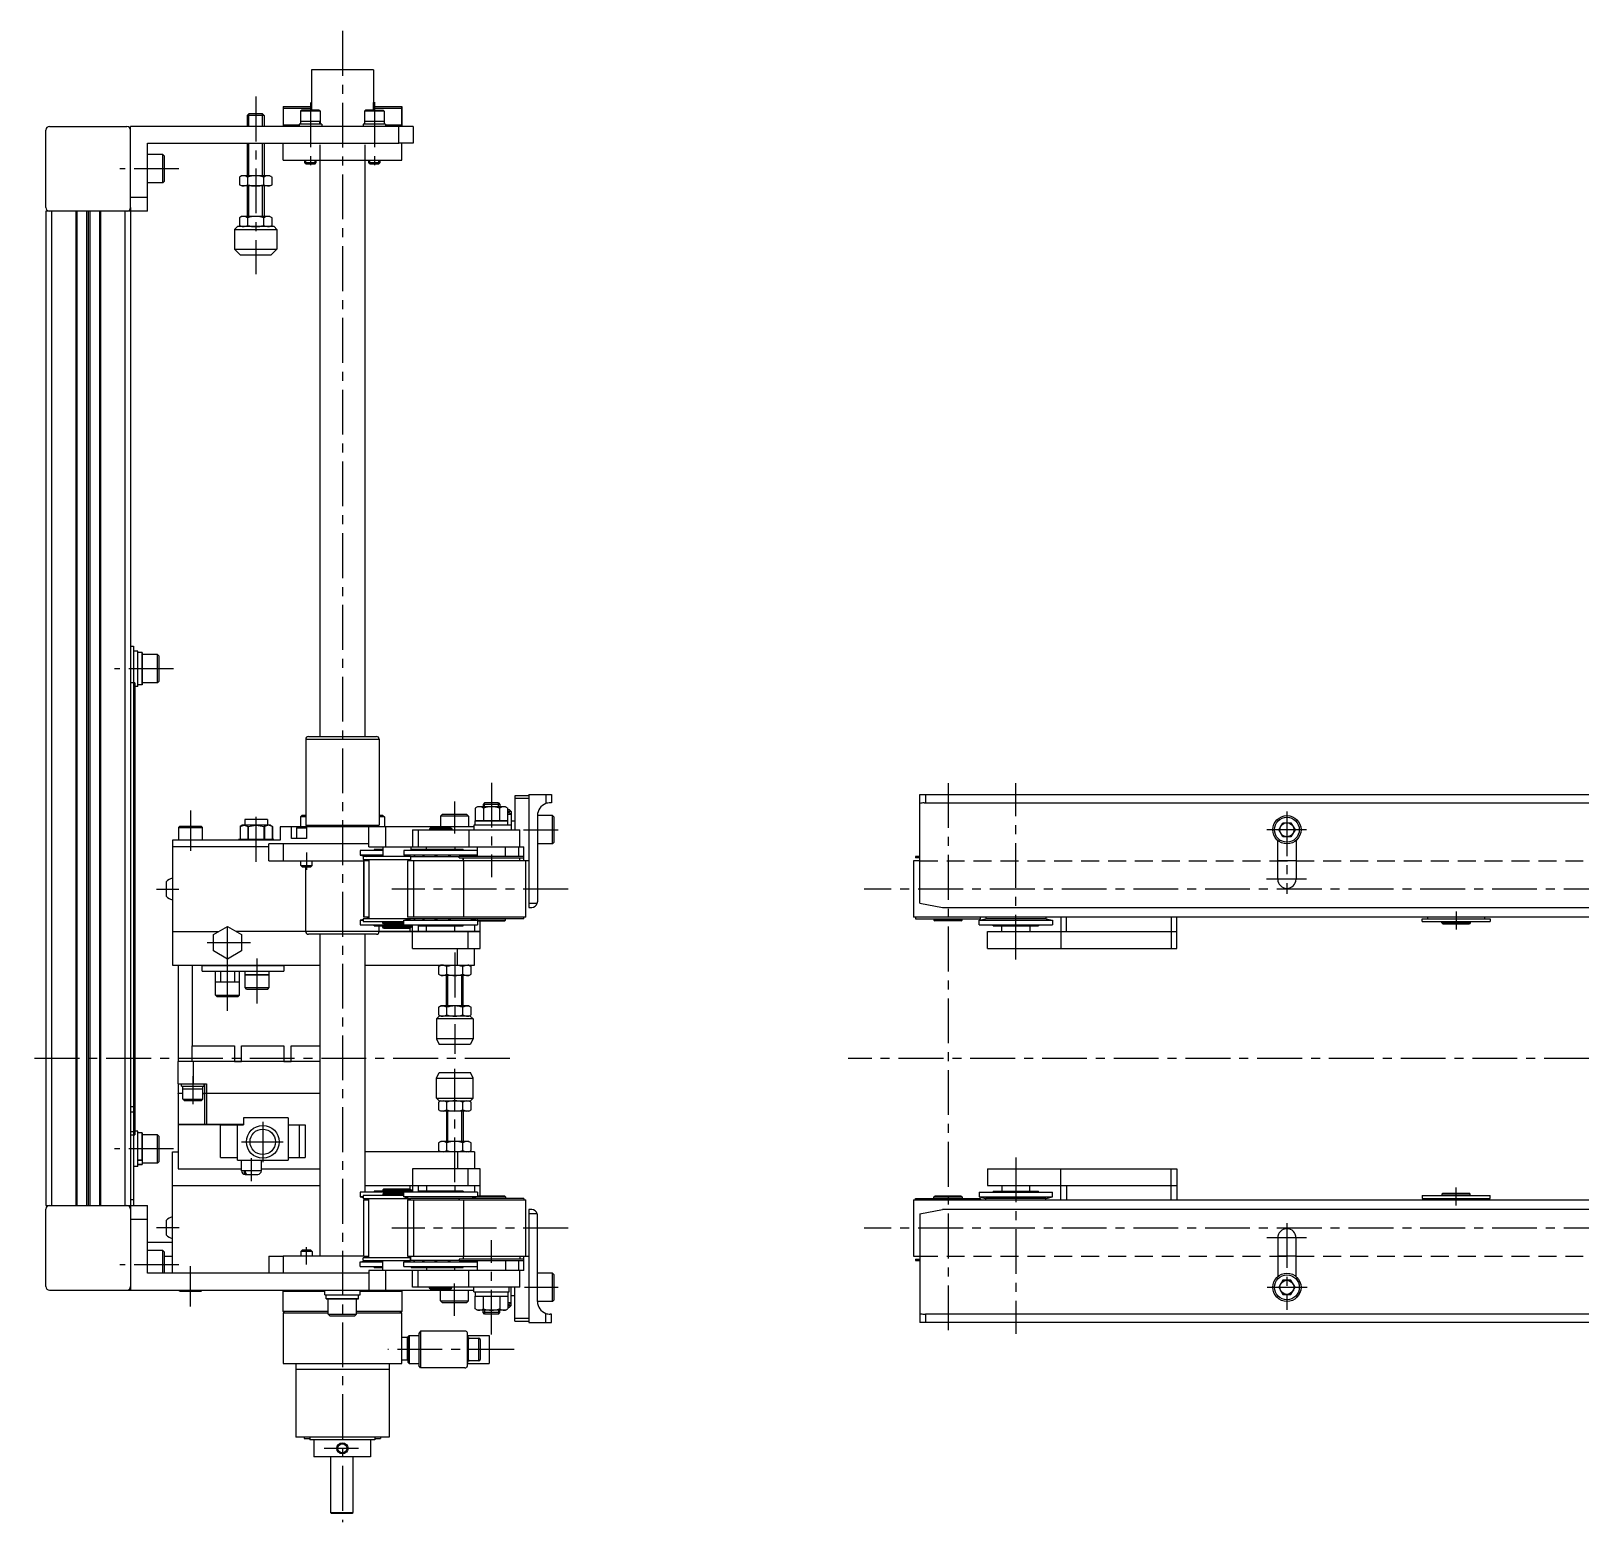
# Model space of a CAD drawing. Extents: x -5 to 1601, y -24 to 967.
# Drawn here: x -5 to 543, y 439 to 967 of the extents above; entities that cross this region are included whole.
import ezdxf

# ---------------------------------------------------------------- set-up
doc = ezdxf.new("R2010")
doc.units = 0
doc.header["$LTSCALE"] = 0.5
doc.linetypes.add('CENTER', pattern=[50.8, 31.75, -6.35, 6.35, -6.35])
doc.linetypes.add('DASHED', pattern=[19.05, 12.7, -6.35])
for name, color, linetype in [('MSM_CENTER', 1, 'CENTER'), ('MSM_CONTINUOUS', 7, 'CONTINUOUS'), ('MSM_DASHED', 4, 'DASHED'), ('MSM_NARROW', 5, 'CONTINUOUS')]:
    doc.layers.add(name, color=color, linetype=linetype)

msp = doc.modelspace()

# ---------------------------------------------------------------- linework, layer by layer
at = {"layer": 'MSM_CENTER'}
for p, q in [((105, 966.95), (105, 439.1)), ((74.3, 943.72), (74.3, 880.91)), ((93.69, 941.65), (93.69, 917.98)), ((116.31, 941.71), (116.31, 917.98)), ((47.09, 918.18), (26.15, 918.18)), ((45.19, 741.18), (24.25, 741.18)), ((157.8, 700.8), (157.8, 667.36)), ((319.46, 700.68), (319.46, 505.68)), ((343.46, 638.18), (343.46, 700.68)), ((144.7, 694.23), (144.7, 682.84)), ((51.23, 691), (51.23, 676.71)), ((74.5, 672.87), (74.5, 689.71)), ((439.46, 690.66), (439.46, 661.43)), ((169.15, 684.18), (181.46, 684.18)), ((446.45, 684.18), (432.31, 684.18)), ((446.45, 684.18), (432.31, 684.18)), ((92.27, 676.1), (92.27, 669.99)), ((446.44, 666.68), (432.29, 666.68)), ((39.11, 663.18), (47.08, 663.18)), ((184.94, 663.18), (122.46, 663.18)), ((1366.18, 663.18), (289.76, 663.18)), ((499.38, 655.18), (499.38, 648.88)), ((64.3, 634.08), (64.3, 652.46)), ((72.43, 644.18), (57.14, 644.18)), ((64.3, 620.08), (64.3, 638.46)), ((74.8, 622.68), (74.8, 641.06)), ((144.81, 640.7), (144.81, 604.8)), ((164.26, 603.18), (-5.28, 603.18)), ((144.81, 559.38), (144.81, 599.54)), ((1359.23, 603.18), (284.11, 603.18)), ((52.05, 596.95), (52.05, 586.98)), ((76.8, 580.77), (76.8, 566.48)), ((45.19, 571.18), (24.25, 571.18)), ((69.25, 573.68), (84.01, 573.68)), ((72.8, 559.78), (72.8, 567.96)), ((343.46, 568.18), (343.46, 505.68)), ((499.38, 551.18), (499.38, 557.48)), ((39.18, 543.32), (47.14, 543.32)), ((184.94, 543.18), (122.46, 543.18)), ((1366.18, 543.18), (289.76, 543.18)), ((439.46, 544.93), (439.46, 514.23)), ((157.8, 505.46), (157.8, 538.9)), ((446.45, 539.68), (432.3, 539.68)), ((92.27, 530.26), (92.27, 536.37)), ((47.09, 530.18), (26.15, 530.18)), ((51.23, 515.36), (51.23, 529.65)), ((51.23, 515.36), (51.23, 529.65)), ((144.7, 512.13), (144.7, 523.51)), ((169.51, 522.18), (181.46, 522.18)), ((432.46, 522.18), (446.6, 522.18)), ((165.77, 500.18), (121.09, 500.18)), ((110.71, 465.18), (98.5, 465.18))]:
    msp.add_line(p, q, dxfattribs=at)
at = {"layer": 'MSM_CONTINUOUS'}
for p, q in [((116, 953.18), (94, 953.18)), ((94, 953.18), (94, 938.98)), ((116, 953.18), (116, 942.15)), ((83.99, 940.18), (94, 940.18)), ((83.99, 940.18), (83.99, 933.18)), ((83.99, 939.68), (94, 939.68)), ((90.59, 938.98), (90.19, 938.58)), ((93.01, 938.58), (90.19, 938.58)), ((93.01, 938.58), (90.19, 938.58)), ((90.19, 938.58), (90.19, 933.98)), ((96.79, 938.98), (90.59, 938.98)), ((96.79, 938.98), (90.59, 938.98)), ((97.19, 938.58), (93.01, 938.58)), ((97.19, 938.58), (93.01, 938.58)), ((96.79, 938.98), (97.19, 938.58)), ((97.18, 938.58), (97.18, 933.98)), ((113.21, 938.98), (112.81, 938.58)), ((119.81, 938.58), (112.81, 938.58)), ((119.81, 938.58), (112.81, 938.58)), ((112.81, 938.58), (112.81, 933.98)), ((115.71, 938.98), (113.21, 938.98)), ((113.21, 938.98), (119.41, 938.98)), ((115.84, 940.18), (126.01, 940.18)), ((115.85, 939.68), (125.99, 939.68)), ((119.41, 938.98), (119.81, 938.58)), ((119.81, 938.58), (119.81, 933.98)), ((125.99, 933.18), (125.99, 940.18)), ((126.01, 940.18), (126.01, 933.18)), ((1.3, 933.18), (28.7, 933.18)), ((125, 933.18), (30, 933.18)), ((30, 904.48), (30, 933.18)), ((71.91, 937.68), (71.3, 937.07)), ((77.3, 937.07), (71.3, 937.07)), ((71.3, 937.07), (71.3, 933.18)), ((76.69, 937.68), (71.91, 937.68)), ((76.69, 937.68), (77.3, 937.07)), ((77.3, 937.07), (77.3, 933.18)), ((83.99, 933.68), (89.69, 933.68)), ((97.69, 933.98), (89.69, 933.98)), ((97.69, 933.98), (89.69, 933.98)), ((89.69, 933.98), (89.69, 933.18)), ((90.19, 934.98), (96.84, 934.98)), ((90.19, 934.98), (96.84, 934.98)), ((90.19, 934.98), (96.84, 934.98)), ((90.19, 934.98), (96.84, 934.98)), ((90.19, 934.98), (93.01, 934.98)), ((90.19, 934.98), (93.01, 934.98)), ((93.01, 934.98), (97.19, 934.98)), ((93.01, 934.98), (97.19, 934.98)), ((96.84, 934.98), (96.84, 933.98)), ((96.84, 934.98), (96.84, 933.98)), ((96.84, 934.98), (96.84, 933.98)), ((96.84, 934.98), (96.84, 933.98)), ((97.18, 934.98), (97.18, 933.98)), ((97.18, 934.98), (97.18, 933.98)), ((97.18, 934.98), (97.18, 933.98)), ((97.69, 933.98), (97.69, 933.18)), ((120.31, 933.98), (112.31, 933.98)), ((120.31, 933.98), (112.31, 933.98)), ((112.31, 933.98), (112.31, 933.18)), ((112.81, 934.98), (119.81, 934.98)), ((112.81, 934.98), (119.81, 934.98)), ((112.81, 934.98), (119.81, 934.98)), ((112.81, 934.98), (119.81, 934.98)), ((112.81, 934.98), (119.81, 934.98)), ((112.81, 934.98), (119.75, 934.98)), ((120.31, 933.98), (120.31, 933.18)), ((120.31, 933.68), (125.99, 933.68)), ((125, 927.18), (125, 933.18)), ((130, 933.18), (125, 933.18)), ((130, 933.18), (130, 927.18)), ((0, 904.48), (0, 931.88)), ((36, 927.18), (125, 927.18)), ((36, 903.18), (36, 927.18)), ((71.3, 927.18), (71.3, 915.68)), ((77.3, 927.18), (77.3, 915.68)), ((84, 921.18), (84, 927.18)), ((130, 927.18), (125, 927.18)), ((126, 921.18), (126, 927.18)), ((41.4, 923.18), (36, 923.18)), ((41.4, 913.18), (41.4, 923.18)), ((42, 922.58), (41.4, 923.18)), ((42, 918.18), (42, 922.58)), ((97, 926.68), (97, 717.18)), ((113, 926.68), (113, 717.18)), ((42, 913.78), (42, 918.18)), ((84, 921.18), (126, 921.18)), ((91.73, 920.34), (91.73, 921.18)), ((91.73, 920.35), (95.73, 920.35)), ((91.73, 920.35), (95.73, 920.35)), ((92.1, 919.98), (91.73, 920.34)), ((92.1, 919.98), (95.34, 919.98)), ((95.34, 919.98), (95.73, 920.35)), ((95.73, 920.35), (95.73, 921.18)), ((114.33, 920.34), (114.33, 921.18)), ((114.33, 920.35), (118.33, 920.35)), ((114.33, 920.35), (118.33, 920.35)), ((114.69, 919.98), (114.33, 920.34)), ((114.69, 919.98), (117.93, 919.98)), ((114.69, 919.98), (117.87, 919.98)), ((114.74, 919.98), (117.88, 919.98)), ((114.74, 919.98), (117.88, 919.98)), ((117.93, 919.98), (118.33, 920.35)), ((118.33, 920.35), (118.33, 921.18)), ((41.4, 913.18), (36, 913.18)), ((42, 913.78), (41.4, 913.18)), ((69.3, 915.68), (68.53, 915.23)), ((68.53, 915.23), (68.53, 912.53)), ((69.3, 912.08), (68.53, 912.53)), ((79.3, 915.68), (69.3, 915.68)), ((79.3, 912.08), (69.3, 912.08)), ((71.3, 912.08), (71.3, 901.28)), ((71.41, 915.23), (71.41, 912.53)), ((77.19, 912.53), (77.19, 915.23)), ((77.3, 912.08), (77.3, 901.28)), ((79.3, 915.68), (80.07, 915.23)), ((79.3, 912.08), (80.07, 912.53)), ((80.07, 912.53), (80.07, 915.23)), ((30, 908.18), (36, 908.18)), ((36, 903.18), (0, 903.18)), ((0, 903.18), (0, 551.18)), ((2, 903.18), (2, 551.18)), ((10.7, 551.18), (10.7, 903.18)), ((11, 903.18), (11, 551.18)), ((14.48, 551.18), (14.48, 903.18)), ((15, 903.18), (15, 551.18)), ((15.52, 903.18), (15.52, 551.18)), ((19, 903.18), (19, 551.18)), ((19.3, 903.18), (19.3, 551.18)), ((28, 903.18), (28, 551.18)), ((30, 904.48), (30, 521.48)), ((69.3, 901.28), (68.53, 900.83)), ((68.53, 900.83), (68.53, 898.13)), ((79.3, 901.28), (69.3, 901.28)), ((71.41, 900.83), (71.41, 898.13)), ((77.19, 898.13), (77.19, 900.83)), ((79.3, 901.28), (80.07, 900.83)), ((80.07, 898.13), (80.07, 900.83)), ((67.8, 897.68), (66.8, 896.68)), ((66.8, 896.68), (69.49, 896.68)), ((66.8, 896.68), (66.8, 889.68)), ((80.8, 897.68), (67.8, 897.68)), ((69.3, 897.68), (68.53, 898.13)), ((79.3, 897.68), (69.3, 897.68)), ((69.49, 896.68), (81.8, 896.68)), ((79.3, 897.68), (80.07, 898.13)), ((80.8, 897.68), (81.8, 896.68)), ((81.8, 896.68), (81.8, 889.68)), ((66.8, 889.68), (69.49, 889.68)), ((66.8, 889.68), (68.8, 887.68)), ((69.49, 889.68), (81.8, 889.68)), ((81.8, 889.68), (79.8, 887.68)), ((68.8, 887.68), (78.52, 887.68)), ((78.52, 887.68), (79.8, 887.68)), ((30, 749.18), (31, 749.18)), ((31, 749.18), (31, 551.18)), ((32.6, 747.43), (31, 747.43)), ((32.6, 734.93), (32.6, 747.43)), ((32.6, 734.93), (32.6, 747.43)), ((34.1, 746.93), (32.6, 746.93)), ((34.1, 735.43), (34.1, 746.93)), ((34.1, 746.93), (34.1, 735.43)), ((39.5, 746.18), (34.1, 746.18)), ((39.5, 736.18), (39.5, 746.18)), ((40.1, 745.58), (39.5, 746.18)), ((40.1, 736.78), (40.1, 745.58)), ((31.5, 736.18), (30, 736.18)), ((31.5, 736.18), (31.5, 576.18)), ((34.1, 735.43), (32.6, 735.43)), ((39.5, 736.18), (34.1, 736.18)), ((40.1, 736.78), (39.5, 736.18)), ((32.6, 734.93), (31.5, 734.93)), ((92, 716.24), (118, 716.24)), ((92, 716.24), (92, 685.78)), ((92.94, 717.18), (117.06, 717.18)), ((118, 716.24), (118, 685.78)), ((171.05, 696.68), (171.05, 656.68)), ((171.05, 696.68), (179.05, 696.68)), ((177.05, 696.68), (177.05, 693.42)), ((179.05, 696.68), (179.05, 693.68)), ((309.46, 696.68), (1329.44, 696.68)), ((309.46, 658.18), (309.46, 696.68)), ((311.46, 696.68), (311.46, 693.68)), ((152.8, 692.28), (152.03, 691.83)), ((152.03, 691.83), (152.03, 687.28)), ((162.8, 692.28), (152.8, 692.28)), ((155.34, 693.68), (154.8, 693.14)), ((160.8, 693.14), (154.8, 693.14)), ((154.8, 693.14), (154.8, 692.28)), ((154.8, 692.98), (154.8, 692.28)), ((154.91, 691.83), (154.91, 687.28)), ((160.26, 693.68), (155.34, 693.68)), ((160.1, 693.68), (155.5, 693.68)), ((160.26, 693.68), (160.8, 693.14)), ((160.69, 687.28), (160.69, 691.83)), ((160.8, 693.14), (160.8, 692.28)), ((160.8, 692.98), (160.8, 692.28)), ((162.8, 692.28), (163.57, 691.83)), ((164.2, 691.18), (163.55, 691.18)), ((163.57, 687.28), (163.57, 691.83)), ((164.2, 691.18), (164.8, 690.58)), ((166.05, 696.18), (166.05, 684.18)), ((171.05, 696.18), (166.05, 696.18)), ((171.05, 695.18), (166.05, 695.18)), ((179.05, 693.68), (178.55, 693.68)), ((310.96, 693.68), (1327.94, 693.68)), ((69.5, 685.78), (68.75, 685.35)), ((68.75, 685.35), (70.17, 685.78)), ((70.17, 685.78), (69.5, 685.78)), ((74.5, 685.78), (70.17, 685.78)), ((70.17, 685.78), (71.59, 685.35)), ((74.5, 687.78), (70.5, 687.78)), ((70.5, 687.78), (70.5, 685.78)), ((71.66, 685.35), (74.5, 685.78)), ((78.5, 687.78), (74.5, 687.78)), ((78.83, 685.78), (74.5, 685.78)), ((74.5, 685.78), (77.34, 685.35)), ((78.83, 685.78), (77.41, 685.35)), ((78.5, 687.78), (78.5, 685.78)), ((79.5, 685.78), (78.83, 685.78)), ((80.25, 685.35), (78.83, 685.78)), ((79.5, 685.78), (80.25, 685.35)), ((90.64, 689.18), (90.15, 688.69)), ((92, 688.69), (90.15, 688.69)), ((90.15, 688.69), (90.15, 685.18)), ((92, 689.18), (90.64, 689.18)), ((92, 685.78), (118, 685.78)), ((93.3, 685.18), (93.3, 685.78)), ((116.7, 685.18), (116.7, 685.78)), ((119.36, 689.18), (118, 689.18)), ((119.85, 688.69), (118, 688.69)), ((119.36, 689.18), (119.85, 688.69)), ((119.85, 688.69), (119.85, 685.18)), ((140.3, 689.58), (139.7, 688.98)), ((149.7, 688.98), (139.7, 688.98)), ((139.7, 688.98), (139.7, 685.18)), ((149.1, 689.58), (140.3, 689.58)), ((149.1, 689.58), (149.7, 688.98)), ((149.7, 688.98), (149.7, 685.18)), ((157.8, 685.78), (151.55, 685.78)), ((164.8, 685.78), (151.55, 685.78)), ((151.55, 685.78), (151.55, 684.18)), ((152.03, 687.28), (163.57, 687.28)), ((163.55, 687.28), (152.05, 687.28)), ((152.05, 687.28), (163.55, 687.28)), ((152.05, 687.28), (152.05, 687.28)), ((152.05, 685.78), (152.05, 687.28)), ((154.89, 687.28), (154.96, 687.28)), ((160.64, 687.28), (160.71, 687.28)), ((164.8, 690.58), (163.55, 690.58)), ((164.2, 690.18), (163.55, 690.18)), ((164.8, 689.58), (163.55, 689.58)), ((163.55, 685.78), (163.55, 687.28)), ((164.2, 690.18), (164.8, 689.58)), ((164.8, 690.58), (164.8, 684.18)), ((166.05, 687.18), (164.8, 687.18)), ((174.05, 689.18), (174.05, 658.68)), ((179.4, 689.18), (174.05, 689.18)), ((179.4, 679.18), (179.4, 689.18)), ((180, 688.58), (179.4, 689.18)), ((180, 679.78), (180, 688.58)), ((436.55, 684.18), (438, 686.68)), ((438, 686.68), (440.88, 686.68)), ((440.88, 686.68), (442.33, 684.18)), ((83, 680.48), (44.8, 680.48)), ((44.8, 680.48), (44.8, 636.18)), ((47.47, 685.48), (46.98, 684.99)), ((46.98, 684.99), (55.48, 684.99)), ((46.98, 684.99), (46.98, 680.48)), ((47.47, 685.48), (54.99, 685.48)), ((55.48, 684.99), (54.99, 685.48)), ((55.48, 680.48), (55.48, 684.99)), ((80.75, 680.78), (68.25, 680.78)), ((80.75, 680.78), (68.25, 680.78)), ((68.25, 680.78), (68.25, 680.48)), ((68.75, 685.35), (68.75, 680.78)), ((68.75, 685.35), (68.75, 685.35)), ((68.75, 680.78), (68.75, 680.78)), ((71.66, 685.35), (71.59, 685.35)), ((71.59, 680.78), (71.59, 685.35)), ((71.59, 680.78), (71.66, 680.78)), ((71.66, 685.35), (71.66, 680.78)), ((77.34, 680.78), (77.34, 685.35)), ((77.41, 685.35), (77.34, 685.35)), ((77.34, 680.78), (77.41, 680.78)), ((77.41, 685.35), (77.41, 680.78)), ((80.25, 680.78), (80.25, 685.35)), ((80.25, 685.35), (80.25, 685.35)), ((80.25, 685.35), (80.25, 680.78)), ((80.75, 680.78), (80.75, 680.48)), ((151.55, 685.18), (83, 685.18)), ((83, 685.18), (83, 680.48)), ((87.02, 681.08), (87.02, 685.18)), ((92.32, 681.08), (87.02, 681.08)), ((89.17, 685.08), (88.77, 684.68)), ((92.32, 684.68), (88.77, 684.68)), ((88.77, 684.68), (88.77, 681.08)), ((92.27, 685.08), (89.17, 685.08)), ((89.62, 685.18), (89.62, 685.08)), ((91.74, 685.18), (92.04, 685.48)), ((93.3, 685.48), (92.04, 685.48)), ((92.32, 685.18), (92.32, 681.08)), ((114.3, 678.18), (114.3, 685.18)), ((120.37, 678.18), (120.37, 685.18)), ((129.8, 684.18), (131.8, 684.18)), ((129.8, 684.18), (129.8, 678.18)), ((131.8, 684.18), (131.8, 678.18)), ((131.8, 684.18), (167.8, 684.18)), ((136.1, 684.68), (135.8, 684.38)), ((143.8, 684.38), (135.8, 684.38)), ((135.8, 684.38), (135.8, 684.18)), ((143.5, 684.68), (136.1, 684.68)), ((139.8, 684.68), (139.8, 685.18)), ((143.5, 684.68), (143.8, 684.38)), ((143.8, 684.38), (143.8, 684.18)), ((149.8, 684.18), (149.8, 678.18)), ((167.8, 678.18), (167.8, 684.18)), ((436.19, 666.68), (436.19, 680.38)), ((438, 681.68), (436.55, 684.18)), ((440.88, 681.68), (438, 681.68)), ((442.33, 684.18), (440.88, 681.68)), ((442.69, 680.38), (442.69, 666.68)), ((79, 678.18), (44.8, 678.18)), ((79, 678.18), (50.8, 678.18)), ((79, 673.18), (79, 679.18)), ((114.3, 679.18), (79, 679.18)), ((84, 679.18), (84, 673.18)), ((119.3, 676.86), (111.3, 676.86)), ((111.3, 676.86), (111.3, 675.21)), ((119.3, 675.21), (111.3, 675.21)), ((111.3, 675.21), (113.58, 674.68)), ((114.3, 678.18), (169.3, 678.18)), ((119.3, 677.18), (116.3, 677.18)), ((116.3, 677.18), (116.3, 676.86)), ((119.3, 678.18), (119.3, 674.68)), ((152.8, 676.86), (126.8, 676.86)), ((126.8, 676.86), (126.8, 675.21)), ((137.73, 675.21), (126.8, 675.21)), ((126.8, 675.21), (129.08, 674.68)), ((129.3, 676.86), (129.3, 678.18)), ((131.8, 677.18), (129.3, 677.18)), ((147.8, 677.18), (131.8, 677.18)), ((131.8, 676.86), (131.8, 677.18)), ((134.8, 677.18), (134.8, 678.18)), ((152.8, 675.21), (137.73, 675.21)), ((144.8, 678.18), (144.8, 677.18)), ((147.8, 677.18), (147.8, 676.86)), ((152.8, 675.21), (150.53, 674.68)), ((152.8, 674.68), (152.8, 678.18)), ((162.8, 674.68), (162.8, 678.18)), ((167.3, 678.18), (167.3, 674.68)), ((169.3, 673.18), (169.3, 678.18)), ((179.4, 679.18), (174.05, 679.18)), ((180, 679.78), (179.4, 679.18)), ((79, 673.18), (112.58, 673.18)), ((90.27, 671.51), (90.27, 673.18)), ((90.27, 671.51), (94.27, 671.51)), ((90.7, 671.08), (90.27, 671.51)), ((90.7, 671.08), (93.84, 671.08)), ((92, 648.18), (92, 671.08)), ((93.84, 671.08), (94.27, 671.51)), ((94.27, 671.51), (94.27, 673.18)), ((129.08, 674.68), (112.3, 674.68)), ((112.3, 674.68), (112.3, 673.68)), ((112.3, 673.68), (129.08, 673.68)), ((112.62, 673.18), (112.58, 673.18)), ((112.58, 673.18), (112.58, 653.18)), ((112.62, 653.18), (112.62, 673.18)), ((114.3, 673.18), (112.62, 673.18)), ((113.73, 673.68), (113.73, 673.18)), ((113.75, 673.68), (113.75, 673.18)), ((113.76, 673.68), (113.76, 673.18)), ((113.98, 673.68), (113.98, 673.18)), ((114.3, 673.68), (114.3, 652.68)), ((171.05, 673.18), (128.08, 673.18)), ((128.08, 673.18), (128.08, 653.18)), ((129.08, 674.68), (138.09, 674.68)), ((129.15, 674.68), (129.08, 674.68)), ((129.08, 674.68), (129.08, 673.18)), ((129.08, 674.68), (129.08, 673.18)), ((129.15, 674.68), (129.15, 673.18)), ((130.73, 674.68), (130.26, 674.68)), ((130.31, 653.18), (130.31, 673.18)), ((134.11, 674.68), (133.32, 674.68)), ((138.62, 674.68), (137.67, 674.68)), ((138.09, 674.68), (146.3, 674.68)), ((143.36, 674.68), (142.44, 674.68)), ((169.3, 674.68), (146.3, 674.68)), ((146.3, 674.18), (146.3, 674.68)), ((146.3, 674.18), (169.3, 674.18)), ((147.8, 673.18), (147.8, 674.18)), ((147.8, 674.18), (147.8, 673.18)), ((147.93, 673.18), (147.93, 653.18)), ((167.8, 673.18), (167.8, 674.18)), ((170, 653.18), (170, 673.18)), ((307.26, 673.18), (307.26, 653.18)), ((309.46, 673.18), (307.26, 673.18)), ((307.96, 674.68), (307.96, 674.18)), ((309.46, 674.68), (307.96, 674.68)), ((309.46, 674.18), (307.96, 674.18)), ((442.69, 673.18), (436.19, 673.18)), ((42.6, 665.7), (42.6, 660.65)), ((112.62, 653.18), (112.58, 653.18)), ((114.3, 653.18), (112.62, 653.18)), ((113.73, 653.18), (113.73, 652.68)), ((113.75, 653.18), (113.75, 652.68)), ((113.76, 653.18), (113.76, 652.68)), ((113.98, 653.18), (113.98, 652.68)), ((130.31, 653.18), (128.08, 653.18)), ((170, 653.18), (130.31, 653.18)), ((169.3, 652.68), (169.3, 653.18)), ((171.05, 658.18), (173.99, 658.18)), ((171.05, 656.68), (172.05, 656.68)), ((1331.64, 653.18), (307.26, 653.18)), ((307.96, 653.18), (307.96, 652.68)), ((309.46, 658.18), (317.46, 656.68)), ((317.46, 656.68), (1321.47, 656.68)), ((330.96, 652.68), (330.96, 653.18)), ((332.8, 653.18), (332.8, 652.68)), ((354.11, 653.18), (354.11, 652.68)), ((359.46, 653.18), (359.46, 642.18)), ((361.46, 648.18), (361.46, 653.18)), ((398.46, 653.18), (398.46, 642.18)), ((400.46, 642.18), (400.46, 653.18)), ((489.38, 652.68), (489.38, 653.18)), ((509.38, 653.18), (509.38, 652.68)), ((44.8, 648.18), (61.23, 648.18)), ((59.3, 647.07), (64.3, 649.95)), ((64.3, 649.95), (69.3, 647.07)), ((92, 648.18), (67.37, 648.18)), ((118, 648.12), (92, 648.12)), ((112.3, 652.38), (111.3, 652.15)), ((111.3, 652.15), (112.3, 652.15)), ((111.3, 652.15), (111.3, 650.5)), ((111.3, 650.5), (126.8, 650.5)), ((129.08, 652.68), (112.3, 652.68)), ((112.3, 652.68), (112.3, 651.68)), ((112.3, 651.68), (126.8, 651.68)), ((116.3, 650.18), (116.3, 650.5)), ((116.3, 650.18), (129.8, 650.18)), ((118, 648.12), (118, 650.18)), ((153.8, 648.18), (118, 648.18)), ((118, 648.18), (153.8, 648.18)), ((119.3, 651.18), (119.3, 651.68)), ((119.3, 651.18), (126.8, 651.18)), ((119.6, 650.88), (119.3, 651.18)), ((119.3, 649.68), (119.3, 650.18)), ((119.3, 649.68), (129.3, 649.68)), ((119.6, 649.38), (119.3, 649.68)), ((119.6, 650.88), (123.75, 650.88)), ((119.6, 649.38), (123.75, 649.38)), ((123.75, 650.88), (126.8, 650.88)), ((123.75, 649.38), (129, 649.38)), ((126.8, 652.15), (129.08, 652.68)), ((126.8, 652.15), (152.8, 652.15)), ((126.8, 650.5), (126.8, 652.15)), ((126.8, 650.5), (152.8, 650.5)), ((128.95, 648.18), (128.95, 649.38)), ((129, 649.38), (129.3, 649.68)), ((129.08, 652.68), (129.15, 652.68)), ((169.3, 652.68), (129.08, 652.68)), ((129.3, 649.68), (129.3, 650.18)), ((129.8, 648.18), (129.8, 650.5)), ((129.8, 642.18), (129.8, 648.18)), ((130.26, 652.68), (130.73, 652.68)), ((131.8, 650.5), (131.8, 648.18)), ((131.8, 650.18), (147.8, 650.18)), ((133.32, 652.68), (134.11, 652.68)), ((134.8, 648.18), (134.8, 650.18)), ((137.67, 652.68), (138.62, 652.68)), ((142.44, 652.68), (143.36, 652.68)), ((144.8, 648.18), (144.8, 650.18)), ((147.8, 650.18), (147.8, 650.5)), ((149.54, 642.18), (149.54, 648.18)), ((150.53, 652.68), (152.8, 652.15)), ((151.8, 652.68), (151.8, 652.38)), ((151.8, 650.5), (151.8, 648.18)), ((152.8, 652.18), (152.8, 652.68)), ((152.8, 652.18), (162.8, 652.18)), ((153.1, 651.88), (152.8, 652.18)), ((152.8, 652.15), (152.8, 650.5)), ((153.1, 651.88), (162.5, 651.88)), ((153.8, 642.18), (153.8, 651.88)), ((162.5, 651.88), (162.8, 652.18)), ((162.8, 652.18), (162.8, 652.68)), ((307.96, 652.68), (330.96, 652.68)), ((314.46, 652.68), (314.46, 652.18)), ((314.46, 652.18), (314.76, 651.88)), ((314.46, 652.18), (324.46, 652.18)), ((324.16, 651.88), (314.76, 651.88)), ((324.16, 651.88), (324.46, 652.18)), ((324.46, 652.18), (324.46, 652.68)), ((330.46, 652.15), (332.73, 652.68)), ((330.46, 652.15), (356.46, 652.15)), ((330.46, 650.5), (330.46, 652.15)), ((330.46, 650.5), (356.46, 650.5)), ((354.18, 652.68), (332.73, 652.68)), ((333.46, 648.18), (400.46, 648.18)), ((333.46, 642.18), (333.46, 648.18)), ((335.46, 650.18), (335.46, 650.5)), ((335.46, 650.18), (351.46, 650.18)), ((338.46, 648.18), (338.46, 650.18)), ((348.46, 650.18), (348.46, 648.18)), ((351.46, 650.5), (351.46, 650.18)), ((354.18, 652.68), (356.46, 652.15)), ((356.46, 652.15), (356.46, 650.5)), ((487.38, 651.68), (487.38, 652.68)), ((487.38, 652.68), (511.38, 652.68)), ((487.38, 651.68), (511.38, 651.68)), ((494.38, 651.18), (494.38, 651.68)), ((494.68, 650.88), (494.38, 651.18)), ((504.38, 651.18), (494.38, 651.18)), ((494.68, 650.88), (504.08, 650.88)), ((504.38, 651.18), (504.08, 650.88)), ((504.38, 651.68), (504.38, 651.18)), ((511.38, 652.68), (511.38, 651.68)), ((59.3, 641.29), (59.3, 647.07)), ((69.3, 647.07), (69.3, 641.29)), ((117.06, 647.18), (92.94, 647.18)), ((97, 647.18), (97, 533.18)), ((113, 647.18), (113, 555.86)), ((129.8, 642.18), (153.8, 642.18)), ((145.8, 636.18), (145.8, 642.18)), ((151.8, 636.18), (151.8, 642.18)), ((333.46, 642.18), (400.46, 642.18)), ((64.3, 638.41), (59.3, 641.29)), ((69.3, 641.29), (64.3, 638.41)), ((44.8, 636.18), (50.8, 636.18)), ((46.8, 636.18), (46.8, 607.68)), ((50.8, 636.18), (97, 636.18)), ((51.8, 636.18), (51.8, 607.68)), ((55.3, 636.08), (84.3, 636.08)), ((55.3, 634.08), (55.3, 636.08)), ((55.3, 634.08), (84.3, 634.08)), ((57.3, 636.18), (57.3, 636.08)), ((59.3, 636.08), (59.3, 636.18)), ((80.3, 636.08), (59.3, 636.08)), ((60.05, 625.67), (60.05, 634.08)), ((61.8, 634.08), (61.8, 630.18)), ((66.8, 634.08), (66.8, 630.18)), ((68.55, 625.67), (68.55, 634.08)), ((70.55, 628.27), (70.55, 634.08)), ((79.05, 632.78), (70.55, 632.78)), ((70.55, 632.78), (79.05, 632.78)), ((70.55, 632.78), (79.05, 632.78)), ((79.05, 628.27), (79.05, 634.08)), ((80.3, 636.18), (80.3, 636.08)), ((82.3, 636.08), (82.3, 636.18)), ((84.3, 636.08), (84.3, 634.08)), ((113, 636.18), (151.8, 636.18)), ((139.81, 636.18), (139.03, 635.73)), ((139.03, 635.73), (139.03, 633.03)), ((139.81, 632.58), (139.03, 633.03)), ((140.76, 636.18), (139.79, 636.18)), ((149.81, 632.58), (139.81, 632.58)), ((141.81, 621.78), (141.81, 632.58)), ((141.92, 635.73), (141.92, 633.03)), ((147.69, 633.03), (147.69, 635.73)), ((147.81, 621.78), (147.81, 632.58)), ((149.79, 636.18), (149.37, 636.18)), ((149.79, 636.18), (149.37, 636.18)), ((149.81, 636.18), (150.58, 635.73)), ((149.81, 632.58), (150.58, 633.03)), ((150.58, 633.03), (150.58, 635.73)), ((68.55, 630.18), (60.05, 630.18)), ((60.05, 625.67), (68.55, 625.67)), ((60.54, 625.18), (60.05, 625.67)), ((68.06, 625.18), (68.55, 625.67)), ((70.55, 628.27), (79.05, 628.27)), ((71.04, 627.78), (70.55, 628.27)), ((71.04, 627.78), (74.8, 627.78)), ((74.8, 627.78), (78.56, 627.78)), ((78.56, 627.78), (79.05, 628.27)), ((60.54, 625.18), (64.3, 625.18)), ((64.3, 625.18), (68.06, 625.18)), ((139.81, 621.78), (139.03, 621.33)), ((139.03, 621.33), (139.03, 618.63)), ((149.81, 621.78), (139.81, 621.78)), ((141.92, 621.33), (141.92, 618.63)), ((147.69, 618.63), (147.69, 621.33)), ((149.81, 621.78), (150.58, 621.33)), ((150.58, 618.63), (150.58, 621.33)), ((139.3, 618.18), (138.3, 617.18)), ((138.3, 617.18), (138.3, 610.18)), ((151.3, 617.18), (138.3, 617.18)), ((139.81, 618.18), (139.03, 618.63)), ((150.3, 618.18), (139.3, 618.18)), ((149.81, 618.18), (150.58, 618.63)), ((150.3, 618.18), (151.3, 617.18)), ((151.3, 617.18), (151.3, 610.18)), ((151.3, 610.18), (138.3, 610.18)), ((138.3, 610.18), (139.3, 608.18)), ((151.3, 610.18), (150.3, 608.18)), ((46.8, 607.68), (46.8, 602.18)), ((51.8, 607.68), (66.8, 607.68)), ((51.8, 602.18), (51.8, 607.68)), ((66.8, 607.68), (66.8, 602.18)), ((69.3, 607.68), (84.3, 607.68)), ((69.3, 602.18), (69.3, 607.68)), ((84.3, 607.68), (84.3, 602.18)), ((86.8, 607.68), (97, 607.68)), ((86.8, 602.18), (86.8, 607.68)), ((150.3, 608.18), (139.3, 608.18)), ((97, 602.18), (46.8, 602.18)), ((46.8, 594.18), (46.8, 602.18)), ((52.1, 602.18), (52.1, 594.18)), ((66.8, 602.18), (69.3, 602.18)), ((84.3, 602.18), (86.8, 602.18)), ((138.31, 596.18), (139.31, 598.18)), ((139.31, 598.18), (150.31, 598.18)), ((151.31, 596.18), (150.31, 598.18)), ((46.8, 594.18), (56.93, 594.18)), ((46.8, 594.18), (46.8, 590.88)), ((48.05, 593.38), (48.05, 594.18)), ((48.05, 593.38), (56.05, 593.38)), ((48.55, 588.78), (48.55, 593.38)), ((55.55, 588.78), (55.55, 593.38)), ((56.05, 593.38), (56.05, 594.18)), ((56.2, 594.18), (56.2, 590.88)), ((56.93, 594.18), (56.93, 590.88)), ((138.31, 589.18), (138.31, 596.18)), ((138.31, 596.18), (151.31, 596.18)), ((151.31, 589.18), (151.31, 596.18)), ((46.8, 590.88), (48.58, 590.88)), ((46.8, 590.83), (46.8, 579.83)), ((48.58, 590.83), (46.8, 590.83)), ((46.85, 590.83), (46.85, 590.88)), ((55.55, 592.38), (48.55, 592.38)), ((55.55, 592.38), (48.55, 592.38)), ((55.55, 592.38), (48.55, 592.38)), ((48.55, 588.78), (55.55, 588.78)), ((48.58, 588.75), (48.95, 588.38)), ((48.95, 588.38), (55.15, 588.38)), ((55.55, 588.78), (55.15, 588.38)), ((55.55, 590.88), (56.2, 590.88)), ((55.55, 590.83), (56.2, 590.83)), ((56.2, 590.88), (56.93, 590.88)), ((56.2, 590.83), (56.2, 579.83)), ((56.93, 590.83), (56.2, 590.83)), ((56.25, 590.88), (56.25, 590.83)), ((56.93, 590.88), (59.86, 590.88)), ((56.93, 590.83), (56.93, 579.83)), ((59.86, 590.83), (56.93, 590.83)), ((56.98, 590.83), (56.98, 590.88)), ((59.86, 590.88), (97, 590.88)), ((97, 590.83), (59.86, 590.83)), ((139.31, 588.18), (138.31, 589.18)), ((138.31, 589.18), (151.31, 589.18)), ((139.81, 588.18), (139.03, 587.73)), ((139.03, 587.73), (139.03, 585.03)), ((139.31, 588.18), (150.31, 588.18)), ((141.92, 587.73), (141.92, 585.03)), ((147.69, 585.03), (147.69, 587.73)), ((149.81, 588.18), (150.58, 587.73)), ((150.31, 588.18), (151.31, 589.18)), ((150.58, 585.03), (150.58, 587.73)), ((30, 586.18), (31, 586.18)), ((31, 584.18), (30, 584.18)), ((69.94, 582.18), (69.94, 579.68)), ((85.8, 582.18), (69.94, 582.18)), ((85.8, 582.18), (85.8, 567.18)), ((139.81, 584.58), (139.03, 585.03)), ((149.81, 584.58), (139.81, 584.58)), ((141.81, 584.58), (141.81, 573.78)), ((147.81, 584.58), (147.81, 573.78)), ((149.81, 584.58), (150.58, 585.03)), ((31, 577.18), (30, 577.18)), ((30, 576.18), (31, 576.18)), ((31, 576.18), (31.5, 576.18)), ((32.6, 577.43), (31.5, 577.43)), ((32.6, 565.9), (32.6, 577.43)), ((32.6, 565.9), (32.6, 577.43)), ((34.1, 576.93), (32.6, 576.93)), ((34.1, 567.25), (34.1, 576.93)), ((34.1, 576.93), (34.1, 565.71)), ((39.5, 576.18), (34.1, 576.18)), ((39.5, 573.86), (39.5, 576.18)), ((40.1, 575.58), (39.5, 576.18)), ((46.8, 579.83), (69.94, 579.83)), ((69.94, 579.78), (46.8, 579.78)), ((46.8, 579.78), (46.8, 564.18)), ((46.85, 579.83), (46.85, 579.78)), ((48.6, 579.78), (48.6, 579.83)), ((51.66, 579.83), (51.66, 579.78)), ((56.25, 579.83), (56.25, 579.78)), ((56.98, 579.83), (56.98, 579.78)), ((59.86, 579.78), (59.86, 579.83)), ((61.8, 568.18), (61.8, 579.68)), ((61.8, 579.68), (63.97, 579.68)), ((63.97, 579.68), (67.8, 579.68)), ((67.8, 567.18), (67.8, 579.68)), ((67.8, 579.68), (69.94, 579.68)), ((85.8, 579.68), (91.8, 579.68)), ((89.63, 579.68), (89.63, 568.18)), ((91.8, 579.68), (91.8, 568.18)), ((39.5, 566.18), (39.5, 573.86)), ((40.1, 566.78), (40.1, 575.58)), ((139.81, 573.78), (139.03, 573.33)), ((139.03, 573.33), (139.03, 570.63)), ((139.81, 570.18), (139.03, 570.63)), ((149.81, 573.78), (139.81, 573.78)), ((141.92, 573.33), (141.92, 570.63)), ((147.69, 570.63), (147.69, 573.33)), ((149.81, 573.78), (150.58, 573.33)), ((149.81, 570.18), (150.58, 570.63)), ((150.58, 570.63), (150.58, 573.33)), ((32.6, 567.25), (34.1, 567.25)), ((34.1, 567.25), (32.6, 567.25)), ((32.6, 564.93), (32.6, 565.9)), ((32.6, 564.93), (32.6, 565.9)), ((32.6, 565.71), (34.1, 565.71)), ((34.1, 565.71), (32.6, 565.71)), ((39.5, 566.18), (34.1, 566.18)), ((40.1, 566.78), (39.5, 566.18)), ((44.8, 527.18), (44.8, 570.18)), ((44.8, 570.18), (46.8, 570.18)), ((61.8, 568.18), (63.97, 568.18)), ((63.97, 568.18), (67.8, 568.18)), ((67.8, 567.18), (85.8, 567.18)), ((69.3, 563.48), (69.3, 567.18)), ((76.3, 563.48), (76.3, 567.18)), ((85.8, 568.18), (89.63, 568.18)), ((89.63, 568.18), (91.8, 568.18)), ((151.8, 570.18), (113, 570.18)), ((145.8, 570.18), (145.8, 564.18)), ((151.8, 570.18), (151.8, 564.18)), ((151.8, 570.18), (151.8, 564.18)), ((151.8, 570.18), (151.8, 564.18)), ((32.6, 564.93), (31, 564.93)), ((46.8, 564.18), (69.3, 564.18)), ((76.3, 563.48), (69.3, 563.48)), ((70.18, 563.18), (70.53, 563.18)), ((70.6, 562.18), (75, 562.18)), ((76.3, 564.18), (97, 564.18)), ((129.8, 564.18), (129.8, 555.86)), ((153.8, 564.18), (129.8, 564.18)), ((149.54, 558.18), (149.54, 564.18)), ((153.8, 554.48), (153.8, 564.18)), ((333.46, 564.18), (400.46, 564.18)), ((333.46, 564.18), (333.46, 558.18)), ((359.46, 553.18), (359.46, 564.18)), ((398.46, 553.18), (398.46, 564.18)), ((400.46, 564.18), (400.46, 553.18)), ((44.8, 558.18), (97, 558.24)), ((124.3, 555.86), (111.3, 555.86)), ((111.3, 555.86), (111.3, 554.21)), ((112.3, 554.21), (111.3, 554.21)), ((111.3, 554.21), (112.3, 553.98)), ((124.3, 554.68), (112.3, 554.68)), ((112.3, 554.68), (112.3, 553.68)), ((113, 558.18), (153.8, 558.18)), ((124.3, 556.18), (116.3, 556.18)), ((116.3, 556.18), (116.3, 555.86)), ((119.6, 556.98), (119.3, 556.68)), ((124.89, 556.68), (119.3, 556.68)), ((119.3, 556.68), (119.3, 556.18)), ((119.6, 555.48), (119.3, 555.18)), ((124.89, 555.18), (119.3, 555.18)), ((119.3, 555.18), (119.3, 554.68)), ((129, 556.98), (119.6, 556.98)), ((126.8, 555.48), (119.6, 555.48)), ((129.8, 556.18), (124.3, 556.18)), ((126.8, 555.86), (124.3, 555.86)), ((126.8, 554.68), (124.3, 554.68)), ((129.3, 556.68), (124.89, 556.68)), ((126.8, 555.18), (124.89, 555.18)), ((152.8, 555.86), (126.8, 555.86)), ((126.8, 554.21), (126.8, 555.86)), ((152.8, 554.21), (126.8, 554.21)), ((126.8, 554.21), (129.08, 553.68)), ((128.95, 556.98), (128.95, 558.18)), ((129, 556.98), (129.3, 556.68)), ((129.3, 556.68), (129.3, 556.18)), ((131.8, 558.18), (131.8, 555.86)), ((147.8, 556.18), (131.8, 556.18)), ((134.8, 558.18), (134.8, 556.18)), ((144.8, 558.18), (144.8, 556.18)), ((147.8, 556.18), (147.8, 555.86)), ((152.8, 554.21), (150.53, 553.68)), ((151.8, 558.18), (151.8, 555.86)), ((152.8, 555.86), (152.8, 554.21)), ((152.8, 554.18), (153.1, 554.48)), ((162.8, 554.18), (152.8, 554.18)), ((162.5, 554.48), (153.1, 554.48)), ((162.5, 554.48), (162.8, 554.18)), ((162.8, 554.18), (162.8, 553.68)), ((314.46, 554.18), (314.76, 554.48)), ((314.46, 553.68), (314.46, 554.18)), ((314.46, 554.18), (324.46, 554.18)), ((324.16, 554.48), (314.76, 554.48)), ((324.16, 554.48), (324.46, 554.18)), ((324.46, 554.18), (324.46, 553.68)), ((330.46, 555.86), (356.46, 555.86)), ((330.46, 555.86), (330.46, 554.21)), ((330.46, 554.21), (356.46, 554.21)), ((330.46, 554.21), (332.73, 553.68)), ((333.46, 558.18), (400.46, 558.18)), ((335.46, 556.18), (351.46, 556.18)), ((335.46, 556.18), (335.46, 555.86)), ((338.46, 558.18), (338.46, 556.18)), ((348.46, 556.18), (348.46, 558.18)), ((351.46, 555.86), (351.46, 556.18)), ((354.18, 553.68), (356.46, 554.21)), ((356.46, 554.21), (356.46, 555.86)), ((361.46, 558.18), (361.46, 553.18)), ((487.38, 554.68), (487.38, 553.68)), ((487.38, 554.68), (511.38, 554.68)), ((494.68, 555.48), (494.38, 555.18)), ((494.38, 555.18), (494.38, 554.68)), ((504.38, 555.18), (494.38, 555.18)), ((494.68, 555.48), (504.08, 555.48)), ((504.38, 555.18), (504.08, 555.48)), ((504.38, 554.68), (504.38, 555.18)), ((511.38, 553.68), (511.38, 554.68)), ((0, 551.18), (36, 551.18)), ((0, 522.48), (0, 549.88)), ((31, 553.18), (30, 553.18)), ((36, 527.18), (36, 551.18)), ((112.3, 553.68), (124.3, 553.68)), ((112.58, 553.18), (112.62, 553.18)), ((112.58, 533.18), (112.58, 553.18)), ((112.62, 533.18), (112.62, 553.18)), ((112.62, 553.18), (114.3, 553.18)), ((113.73, 553.68), (113.73, 553.18)), ((113.74, 553.18), (113.74, 553.68)), ((113.95, 553.18), (113.95, 553.68)), ((114.3, 532.68), (114.3, 553.68)), ((124.3, 553.68), (129.08, 553.68)), ((128.08, 553.18), (130.31, 553.18)), ((128.08, 553.18), (128.08, 533.18)), ((129.08, 553.18), (129.08, 553.68)), ((129.13, 553.68), (129.08, 553.68)), ((169.3, 553.68), (129.13, 553.68)), ((130.31, 533.18), (130.31, 553.18)), ((130.31, 553.18), (147.93, 553.18)), ((146.3, 553.18), (146.3, 553.68)), ((146.3, 553.68), (146.3, 553.18)), ((147.93, 553.18), (147.93, 533.18)), ((147.93, 553.18), (170, 553.18)), ((151.8, 553.98), (151.8, 553.68)), ((169.3, 553.68), (169.3, 553.18)), ((170, 533.18), (170, 553.18)), ((172.05, 549.68), (171.05, 549.68)), ((171.05, 549.68), (171.05, 548.18)), ((307.26, 553.18), (307.26, 533.18)), ((307.27, 553.18), (1331.64, 553.18)), ((307.96, 553.18), (307.96, 553.68)), ((307.96, 553.68), (330.96, 553.68)), ((309.46, 548.18), (317.46, 549.68)), ((1321.46, 549.68), (317.46, 549.68)), ((330.96, 553.68), (330.96, 553.18)), ((354.18, 553.68), (332.73, 553.68)), ((332.8, 553.18), (332.8, 553.68)), ((354.11, 553.18), (354.11, 553.68)), ((487.38, 553.68), (511.38, 553.68)), ((489.38, 553.68), (489.38, 553.18)), ((509.38, 553.18), (509.38, 553.68)), ((36, 546.18), (30, 546.18)), ((42.6, 545.84), (42.6, 540.79)), ((173.99, 548.18), (171.05, 548.18)), ((171.05, 548.18), (171.05, 509.68)), ((174.05, 517.18), (174.05, 547.68)), ((309.46, 548.18), (309.46, 509.68)), ((36, 538.18), (44.8, 538.18)), ((436.2, 539.68), (436.2, 525.98)), ((442.7, 525.98), (442.7, 539.68)), ((41.4, 535.18), (36, 535.18)), ((42, 534.58), (41.4, 535.18)), ((41.4, 527.18), (41.4, 535.18)), ((42, 527.18), (42, 534.58)), ((42, 533.18), (44.8, 533.18)), ((79, 533.18), (84, 533.18)), ((79, 533.18), (79, 527.18)), ((84, 533.18), (84, 527.18)), ((112.58, 533.18), (84, 533.18)), ((90.7, 535.28), (90.27, 534.85)), ((94.27, 534.85), (90.27, 534.85)), ((90.27, 534.85), (90.27, 533.18)), ((93.84, 535.28), (90.7, 535.28)), ((93.84, 535.28), (94.27, 534.85)), ((94.27, 534.85), (94.27, 533.18)), ((124.3, 532.68), (112.3, 532.68)), ((112.3, 531.68), (112.3, 532.68)), ((112.58, 533.18), (112.62, 533.18)), ((112.62, 533.18), (114.3, 533.18)), ((113.73, 533.18), (113.73, 532.68)), ((113.74, 532.68), (113.74, 533.18)), ((113.95, 532.68), (113.95, 533.18)), ((129.08, 532.68), (124.3, 532.68)), ((128.08, 533.18), (147.93, 533.18)), ((129.08, 531.68), (129.08, 533.18)), ((129.08, 533.18), (129.08, 531.68)), ((147.67, 532.18), (146.3, 532.18)), ((146.3, 532.18), (146.3, 531.68)), ((169.3, 532.18), (147.67, 532.18)), ((147.8, 533.18), (147.8, 532.18)), ((147.93, 533.18), (171.05, 533.18)), ((167.8, 533.18), (167.8, 532.18)), ((169.3, 528.18), (169.3, 533.18)), ((307.26, 533.18), (309.46, 533.18)), ((307.96, 532.18), (307.96, 531.68)), ((307.96, 532.18), (309.46, 532.18)), ((442.7, 533.18), (436.2, 533.18)), ((114.3, 527.18), (36, 527.18)), ((111.3, 531.15), (113.58, 531.68)), ((111.3, 531.15), (119.3, 531.15)), ((111.3, 529.5), (111.3, 531.15)), ((111.3, 529.5), (119.3, 529.5)), ((112.3, 531.68), (124.3, 531.68)), ((169.3, 528.18), (114.3, 528.18)), ((114.3, 528.18), (114.3, 521.18)), ((116.3, 529.18), (116.3, 529.5)), ((116.3, 529.18), (119.3, 529.18)), ((119.3, 528.18), (119.3, 531.68)), ((120.37, 521.18), (120.37, 528.18)), ((124.3, 531.68), (129.08, 531.68)), ((126.8, 531.15), (129.08, 531.68)), ((126.8, 531.15), (152.8, 531.15)), ((126.8, 529.5), (126.8, 531.15)), ((126.8, 529.5), (152.8, 529.5)), ((146.3, 531.68), (129.08, 531.68)), ((129.08, 531.68), (129.13, 531.68)), ((129.3, 529.5), (129.3, 529.18)), ((129.3, 529.18), (147.8, 529.18)), ((129.8, 522.18), (129.8, 528.18)), ((130.21, 531.68), (130.67, 531.68)), ((131.8, 529.5), (131.8, 529.18)), ((131.8, 522.18), (131.8, 528.18)), ((133.24, 531.68), (134.02, 531.68)), ((134.8, 529.18), (134.8, 528.18)), ((137.57, 531.68), (138.52, 531.68)), ((142.34, 531.68), (143.26, 531.68)), ((144.8, 528.18), (144.8, 529.18)), ((146.3, 531.68), (147.67, 531.68)), ((147.67, 531.68), (169.3, 531.68)), ((147.8, 529.18), (147.8, 529.5)), ((149.8, 522.18), (149.8, 528.18)), ((150.53, 531.68), (152.8, 531.15)), ((152.8, 528.18), (152.8, 531.68)), ((162.8, 531.68), (162.8, 528.18)), ((167.3, 531.68), (167.3, 528.18)), ((167.8, 522.18), (167.8, 528.18)), ((179.4, 527.18), (174.05, 527.18)), ((179.4, 517.18), (179.4, 527.18)), ((180, 526.58), (179.4, 527.18)), ((307.96, 531.68), (309.46, 531.68)), ((1.3, 521.18), (151.55, 521.18)), ((47.47, 520.88), (47.17, 521.18)), ((55.29, 521.18), (54.99, 520.88)), ((84, 513.68), (84, 521.18)), ((98.75, 519.58), (98.75, 521.18)), ((111.25, 519.58), (111.25, 521.18)), ((126, 521.18), (126, 513.68)), ((167.8, 522.18), (129.8, 522.18)), ((135.8, 521.98), (135.8, 522.18)), ((135.8, 521.98), (141.15, 521.98)), ((136.1, 521.68), (135.8, 521.98)), ((136.1, 521.68), (141.05, 521.68)), ((139.7, 517.38), (139.7, 521.18)), ((139.8, 521.18), (139.8, 521.68)), ((141.05, 521.68), (143.5, 521.68)), ((141.15, 521.98), (143.8, 521.98)), ((143.5, 521.68), (143.8, 521.98)), ((143.8, 521.98), (143.8, 522.18)), ((149.7, 517.38), (149.7, 521.18)), ((151.55, 520.58), (151.55, 522.18)), ((164.05, 520.58), (164.05, 522.18)), ((164.8, 515.78), (164.8, 522.18)), ((166.05, 510.18), (166.05, 522.18)), ((180, 517.78), (180, 526.58)), ((438.01, 524.68), (436.57, 522.18)), ((436.57, 522.18), (438.01, 519.68)), ((440.9, 524.68), (438.01, 524.68)), ((442.34, 522.18), (440.9, 524.68)), ((440.9, 519.68), (442.34, 522.18)), ((47.47, 520.88), (54.99, 520.88)), ((98.75, 520.68), (84, 520.68)), ((98.75, 519.58), (111.25, 519.58)), ((98.75, 519.58), (111.25, 519.58)), ((99.25, 518.08), (99.25, 519.58)), ((99.25, 518.08), (110.75, 518.08)), ((110.75, 518.08), (99.25, 518.08)), ((100, 512.68), (100, 518.08)), ((110, 512.68), (110, 518.08)), ((110.75, 518.08), (110.75, 519.58)), ((126, 520.68), (111.25, 520.68)), ((139.7, 517.38), (149.7, 517.38)), ((140.3, 516.78), (139.7, 517.38)), ((140.3, 516.78), (149.1, 516.78)), ((149.1, 516.78), (149.7, 517.38)), ((151.55, 520.58), (164.05, 520.58)), ((151.55, 520.58), (164.05, 520.58)), ((152.03, 519.08), (163.57, 519.08)), ((152.03, 514.53), (152.03, 519.08)), ((152.05, 520.58), (152.05, 519.08)), ((154.91, 514.53), (154.91, 519.08)), ((160.69, 519.08), (160.69, 514.53)), ((163.55, 520.58), (163.55, 519.08)), ((163.55, 516.78), (164.8, 516.78)), ((163.55, 516.18), (164.2, 516.18)), ((163.55, 515.78), (164.8, 515.78)), ((163.57, 519.08), (163.57, 514.53)), ((164.8, 516.78), (164.2, 516.18)), ((164.2, 515.18), (164.8, 515.78)), ((166.05, 519.18), (164.8, 519.18)), ((179.4, 517.18), (174.05, 517.18)), ((180, 517.78), (179.4, 517.18)), ((438.01, 519.68), (440.9, 519.68)), ((84, 513.68), (84.5, 513.18)), ((100, 513.68), (84, 513.68)), ((84, 513.18), (84, 495.18)), ((84, 513.18), (100, 513.18)), ((100, 512.68), (110, 512.68)), ((100.6, 512.08), (100, 512.68)), ((100.6, 512.08), (109.4, 512.08)), ((109.4, 512.08), (110, 512.68)), ((126, 513.68), (110, 513.68)), ((110, 513.18), (126, 513.18)), ((126, 513.68), (125.5, 513.18)), ((126, 495.18), (126, 513.18)), ((152.8, 514.08), (152.03, 514.53)), ((162.8, 514.08), (152.8, 514.08)), ((154.8, 513.22), (154.8, 514.08)), ((160.8, 513.22), (154.8, 513.22)), ((155.34, 512.68), (154.8, 513.22)), ((160.26, 512.68), (155.34, 512.68)), ((160.26, 512.68), (160.8, 513.22)), ((160.8, 513.22), (160.8, 514.08)), ((162.8, 514.08), (163.57, 514.53)), ((163.55, 515.18), (164.2, 515.18)), ((171.05, 511.18), (166.05, 511.18)), ((166.05, 510.18), (171.05, 510.18)), ((177.05, 509.68), (177.05, 512.94)), ((179.05, 512.68), (178.55, 512.68)), ((179.05, 509.68), (179.05, 512.68)), ((310.96, 512.68), (311.46, 512.68)), ((1327.46, 512.68), (311.46, 512.68)), ((311.46, 512.68), (311.46, 509.68)), ((128.11, 504.68), (128.61, 505.18)), ((128.11, 504.68), (128.11, 495.68)), ((128.61, 505.18), (128.61, 495.18)), ((128.61, 505.18), (132.11, 505.18)), ((132.61, 506.68), (132.11, 505.81)), ((132.11, 505.81), (132.11, 494.55)), ((132.61, 506.68), (132.61, 493.68)), ((148.4, 506.68), (132.61, 506.68)), ((149.23, 505.18), (157, 505.18)), ((149.24, 505.18), (149.24, 506.03)), ((149.24, 495.19), (149.24, 505.17)), ((149.24, 505.17), (149.63, 503.86)), ((157, 505.18), (157, 495.18)), ((171.05, 509.68), (179.05, 509.68)), ((1329.44, 509.68), (309.46, 509.68)), ((128, 504.37), (126, 504.37)), ((128, 496.37), (128, 504.37)), ((149.63, 496.5), (149.63, 503.86)), ((150.05, 504.18), (153.3, 504.18)), ((153.3, 496.18), (153.3, 504.18)), ((153.8, 503.68), (153.8, 496.68)), ((84, 495.18), (126, 495.18)), ((88.5, 495.18), (88.5, 469.18)), ((121.5, 495.18), (121.5, 469.18)), ((128, 496.37), (126, 496.37)), ((128.11, 495.68), (128.61, 495.18)), ((128.61, 495.18), (132.11, 495.18)), ((132.61, 493.68), (132.11, 494.55)), ((149.63, 496.5), (149.23, 495.18)), ((149.23, 495.18), (157, 495.18)), ((149.24, 494.33), (149.24, 495.18)), ((153.3, 496.18), (150.05, 496.18)), ((88.5, 493.18), (121.5, 493.18)), ((148.4, 493.68), (132.61, 493.68)), ((121.5, 469.18), (88.5, 469.18)), ((91.5, 469.18), (91.5, 468.68)), ((91.5, 468.68), (93.5, 468.68)), ((93.5, 469.18), (93.5, 468.18)), ((116.5, 468.18), (93.5, 468.18)), ((94.89, 468.18), (94.89, 462.18)), ((114.89, 468.18), (114.89, 462.18)), ((116.5, 469.18), (116.5, 468.18)), ((116.5, 468.68), (118.5, 468.68)), ((118.5, 469.18), (118.5, 468.68)), ((114.89, 462.18), (94.89, 462.18)), ((100.78, 462.18), (100.78, 442.45)), ((108.78, 442.45), (108.78, 462.18)), ((100.78, 442.45), (108.78, 442.45)), ((101.05, 442.18), (100.78, 442.45)), ((101.05, 442.18), (108.51, 442.18)), ((108.51, 442.18), (108.78, 442.45))]:
    msp.add_line(p, q, dxfattribs=at)
for centre, radius in [((439.46, 684.18), 5), ((439.44, 684.18), 4.4), ((439.44, 684.18), 2.5), ((76.8, 573.68), 5.8), ((76.8, 573.68), 4.5), ((439.46, 522.18), 5), ((439.46, 522.18), 4.4), ((439.46, 522.18), 2.5), ((105, 465.18), 2)]:
    msp.add_circle(centre, radius, dxfattribs=at)
for centre, radius, start, end in [((128.33, 940.19), 12.48, 170.9467, 185.5647), ((1.3, 931.88), 1.3, 90, 180), ((28.7, 931.88), 1.3, 0, 90), ((69.97, 913.12), 2.56, 55.6158, 115.6158), ((69.97, 914.64), 2.56, 244.3842, 304.3842), ((74.3, 906.13), 9.55, 72.412, 107.588), ((74.3, 921.63), 9.55, 252.412, 287.588), ((78.63, 913.12), 2.56, 64.3842, 124.3842), ((78.63, 914.64), 2.56, 235.6158, 295.6158), ((1.3, 904.48), 1.3, 180, 270), ((28.7, 904.48), 1.3, 270, 0), ((28.63, 904.4), 1.3, 289.5572, 317.3344), ((69.97, 898.72), 2.56, 55.6158, 115.6158), ((74.3, 891.73), 9.55, 72.412, 107.588), ((78.63, 898.72), 2.56, 64.3842, 124.3842), ((69.97, 900.24), 2.56, 244.3842, 304.3842), ((74.3, 907.23), 9.55, 252.412, 287.588), ((78.63, 900.24), 2.56, 235.6158, 295.6158), ((92.94, 716.24), 0.938, 90, 180), ((117.06, 716.24), 0.938, 0, 90), ((153.47, 689.72), 2.56, 55.6158, 115.6158), ((157.8, 682.73), 9.55, 72.412, 107.588), ((162.13, 689.72), 2.56, 64.3842, 124.3842), ((178.55, 689.18), 4.5, 109.4712, 180), ((178.55, 689.18), 4.5, 90, 109.4712), ((310.96, 689.18), 4.5, 90, 109.4712), ((45.5, 663.24), 3.8, 100.5476, 139.6409), ((439.44, 666.68), 3.25, 180.008, 0.008), ((45.5, 663.12), 3.8, 220.3591, 259.4524), ((172.05, 658.68), 2, 345.5225, 0), ((172.05, 658.68), 2, 270, 345.5225), ((92.94, 648.12), 0.938, 180, 270), ((117.06, 648.12), 0.938, 270, 0), ((140.48, 633.62), 2.56, 55.6158, 115.6158), ((140.48, 635.14), 2.56, 244.3842, 304.3842), ((144.81, 626.63), 9.55, 72.412, 107.588), ((144.81, 642.13), 9.55, 252.412, 287.588), ((149.14, 633.62), 2.56, 64.3842, 124.3842), ((149.14, 635.14), 2.56, 235.6158, 295.6158), ((140.48, 619.22), 2.56, 55.6158, 115.6158), ((144.81, 612.23), 9.55, 72.412, 107.588), ((149.14, 619.22), 2.56, 64.3842, 124.3842), ((140.48, 620.74), 2.56, 244.3842, 304.3842), ((144.81, 627.73), 9.55, 252.412, 287.588), ((149.14, 620.74), 2.56, 235.6158, 295.6158), ((140.48, 585.62), 2.56, 55.6158, 115.6158), ((144.81, 578.63), 9.55, 72.412, 107.588), ((149.14, 585.62), 2.56, 64.3842, 124.3842), ((140.48, 587.14), 2.56, 244.3842, 304.3842), ((144.81, 594.13), 9.55, 252.412, 287.588), ((149.14, 587.14), 2.56, 235.6158, 295.6158), ((140.48, 571.22), 2.56, 55.6158, 115.6158), ((140.48, 572.74), 2.56, 244.3842, 304.3842), ((144.81, 564.23), 9.55, 72.412, 107.588), ((144.81, 579.73), 9.55, 252.412, 287.588), ((149.14, 571.22), 2.56, 64.3842, 124.3842), ((149.14, 572.74), 2.56, 235.6158, 295.6158), ((70.6, 563.48), 1.3, 180, 270), ((71.23, 563.22), 1.05, 182.2991, 261.5558), ((71.59, 563.22), 1.05, 182.3005, 261.5544), ((75, 563.48), 1.3, 270, 0), ((1.3, 549.88), 1.3, 90, 180), ((28.7, 549.88), 1.3, 0, 90), ((172.05, 547.68), 2, 14.4775, 90), ((45.5, 543.38), 3.8, 100.5476, 139.6409), ((172.05, 547.68), 2, 0, 14.4775), ((45.5, 543.26), 3.8, 220.3591, 259.4524), ((439.45, 539.68), 3.25, 0.008, 180.008), ((1.3, 522.48), 1.3, 180, 270), ((28.7, 522.48), 1.3, 270, 0), ((30.3, 521.48), 0.3, 180, 270), ((178.55, 517.18), 4.5, 180, 250.5288), ((153.47, 516.64), 2.56, 244.3842, 304.3842), ((157.8, 523.63), 9.55, 252.412, 287.588), ((162.13, 516.64), 2.56, 235.6158, 295.6158), ((178.55, 517.18), 4.5, 250.5288, 270), ((310.96, 517.18), 4.5, 250.5288, 270), ((148.4, 505.81), 0.867, 14.3375, 90), ((126.36, 500.18), 23.62, 12.2197, 14.3375), ((150.13, 503.63), 0.552, 98.7012, 156.0555), ((153.3, 503.68), 0.5, 0, 90), ((148.4, 494.55), 0.867, 270, 345.6625), ((126.36, 500.18), 23.62, 345.6625, 347.7775), ((150.13, 496.73), 0.552, 203.9434, 261.299), ((153.3, 496.68), 0.5, 270, 0)]:
    msp.add_arc(centre, radius, start, end, dxfattribs=at)
at = {"layer": 'MSM_DASHED'}
for p, q in [((309.46, 673.18), (1329.46, 673.18)), ((309.46, 533.18), (1329.46, 533.18))]:
    msp.add_line(p, q, dxfattribs=at)
at = {"layer": 'MSM_NARROW'}
for p, q in [((71.84, 933.18), (71.84, 937.68)), ((71.84, 933.18), (71.84, 937.68)), ((76.76, 933.18), (76.76, 937.68)), ((76.76, 933.18), (76.76, 937.68)), ((71.84, 915.68), (71.84, 927.18)), ((76.76, 915.68), (76.76, 927.18)), ((92.1, 919.98), (92.1, 921.18)), ((95.34, 919.98), (95.34, 921.18)), ((114.69, 919.98), (114.69, 921.18)), ((117.93, 919.98), (117.93, 921.18)), ((71.84, 901.28), (71.84, 912.08)), ((76.76, 901.28), (76.76, 912.08)), ((155.34, 692.28), (155.34, 693.68)), ((160.26, 692.28), (160.26, 693.68)), ((142.35, 621.78), (142.35, 632.58)), ((147.27, 621.78), (147.27, 632.58)), ((142.35, 573.78), (142.35, 584.58)), ((147.27, 573.78), (147.27, 584.58)), ((155.34, 514.08), (155.34, 512.68)), ((160.26, 514.08), (160.26, 512.68))]:
    msp.add_line(p, q, dxfattribs=at)
msp.add_circle((105, 465.18), 1.62, dxfattribs=at)

doc.saveas('drawing.dxf')
